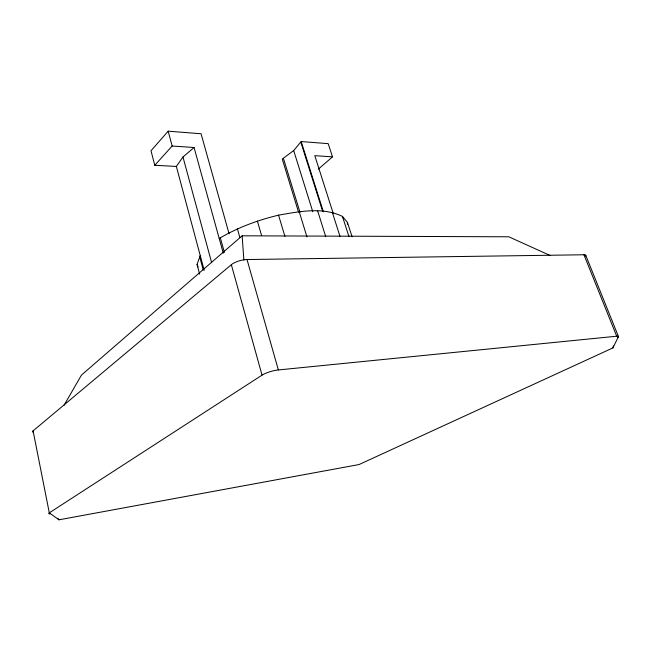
<?xml version="1.0" encoding="UTF-8"?>
<svg xmlns="http://www.w3.org/2000/svg" width="651" height="651" viewBox="0 0 651 651"><rect width="100%" height="100%" fill="white"/><g stroke="black" fill="none" stroke-linecap="round" stroke-linejoin="round"><path stroke-width="0.98" d="M347.39 224.253L347.439 222.406L342.45 216.417C322.505 206.758 299.411 211.518 278.555 215.155C258.235 220.087 238.429 227.223 220.347 237.81L219.241 238.624M585.55 256.177A9.073 2.132 -20.4 0 0 583.955 254.769L247.014 259.537A11.669 3.971 -15.6 0 0 231.341 264.705L33.095 430.864L49.297 512.85L58.964 519.815L359.059 464.545L612.933 347.894L613.364 345.917M199.662 274.234L197.058 264.461L200.239 255.574M298.5 212.006L282.249 159.056L293.691 150.56L301.193 141.552L328.202 143.651L332.498 156.858L318.315 169.17M612.933 347.894L618.352 336.819M63.896 405.524L81.497 375.049L242.148 235.808L508.822 236.793L550.469 255.656M204.178 270.263L176.348 166.436L182.964 156.981L194.063 147.508L223.269 253.206M229.087 233.782L201.053 133.748L168.178 131.185L150.999 150.755L154.783 165.289L176.348 166.436M154.783 165.289L172.157 146.027L194.063 147.508M617.726 337.421A9.334 1.473 -19.1 0 0 616.7 336.217L278.359 369.947A12.109 2.791 -15.9 0 0 262.036 375.139L49.297 512.85A8.829 1.335 -14 0 0 49.915 513.908M332.498 156.858L314.799 155.662L333.312 213.674M57.744 518.229L58.964 519.815M197.058 264.461L198.083 266.951M585.721 255.233L618.393 336.396M583.955 254.769L616.7 336.217M347.439 222.406L352.077 236.761M342.45 216.417L348.936 236.557M332.327 212.372L339.985 236.386M301.193 141.552L323.384 211.835M300.868 142.3L322.717 211.542M317.582 210.688L325.72 236.614M293.691 150.56L312.773 211.721M283.429 158.396L300.013 212.34M299.191 211.616L306.946 236.874M278.555 215.155L284.91 236.37M257.365 221.055L261.596 235.564M247.014 259.537L278.359 369.947M237.42 228.835L239.885 237.517M231.341 264.705L262.036 375.139M220.347 237.81L224.383 252.409M182.964 156.981L211.665 262.752M168.178 131.185L172.157 146.027M199.58 256.331L203.242 270.027M242.148 235.808L243.856 260.115M32.908 432.183A8.593 1.937 -12.8 0 1 33.095 430.864"/></g></svg>
